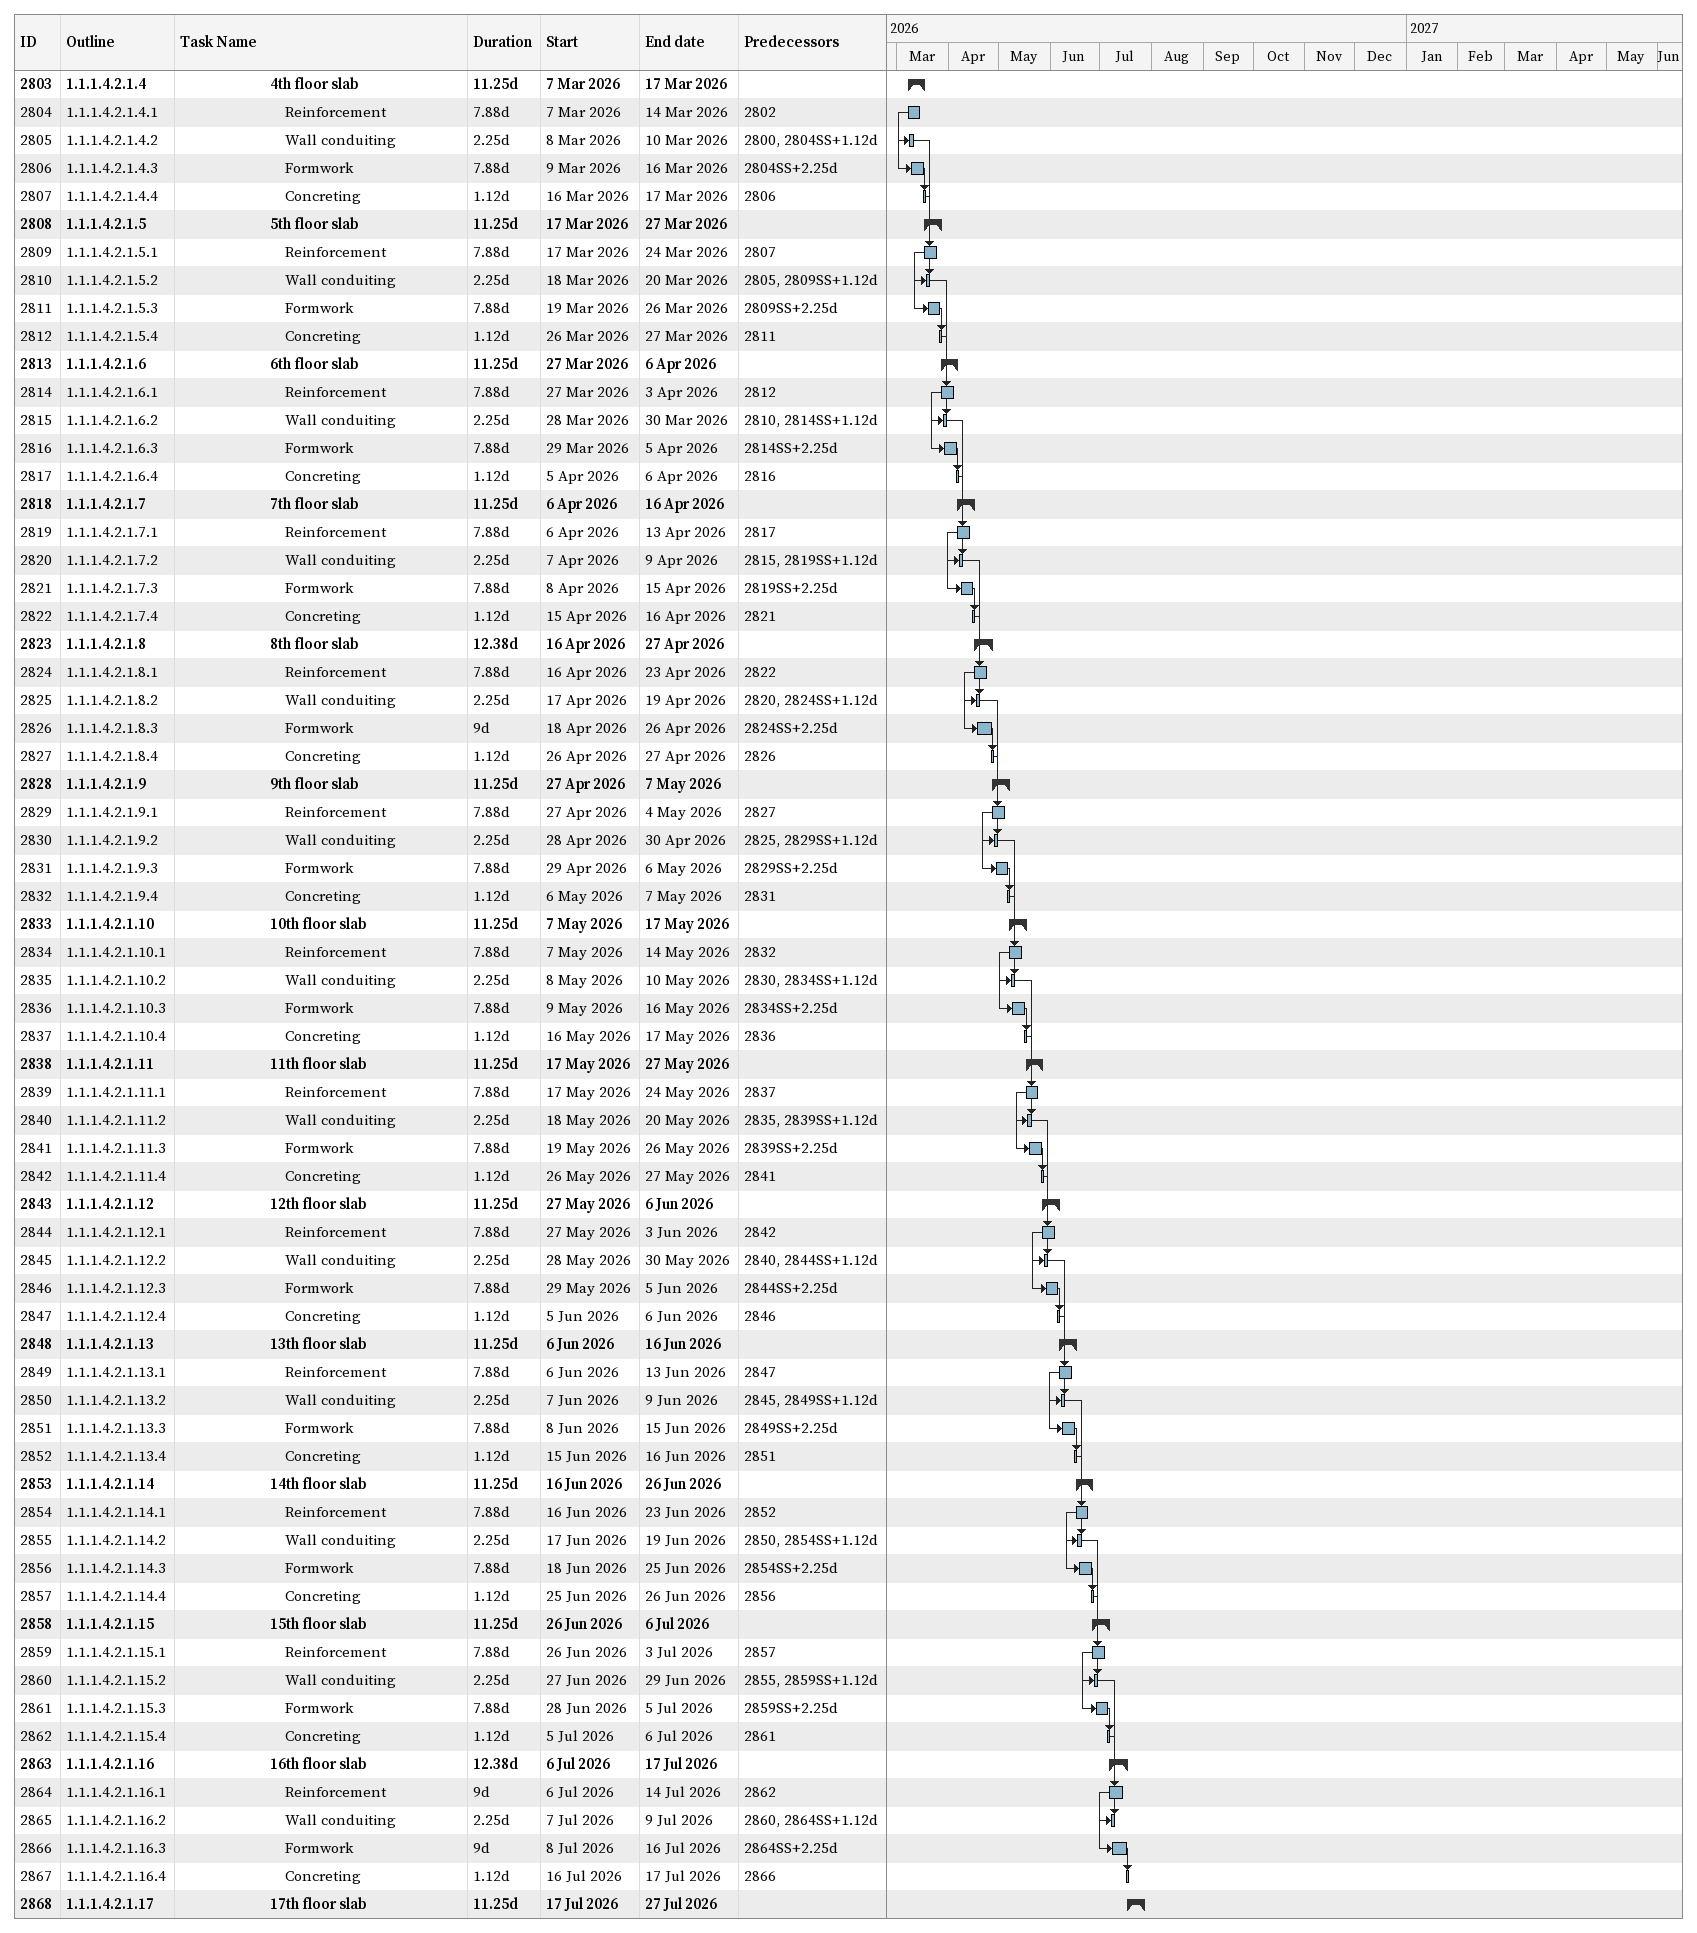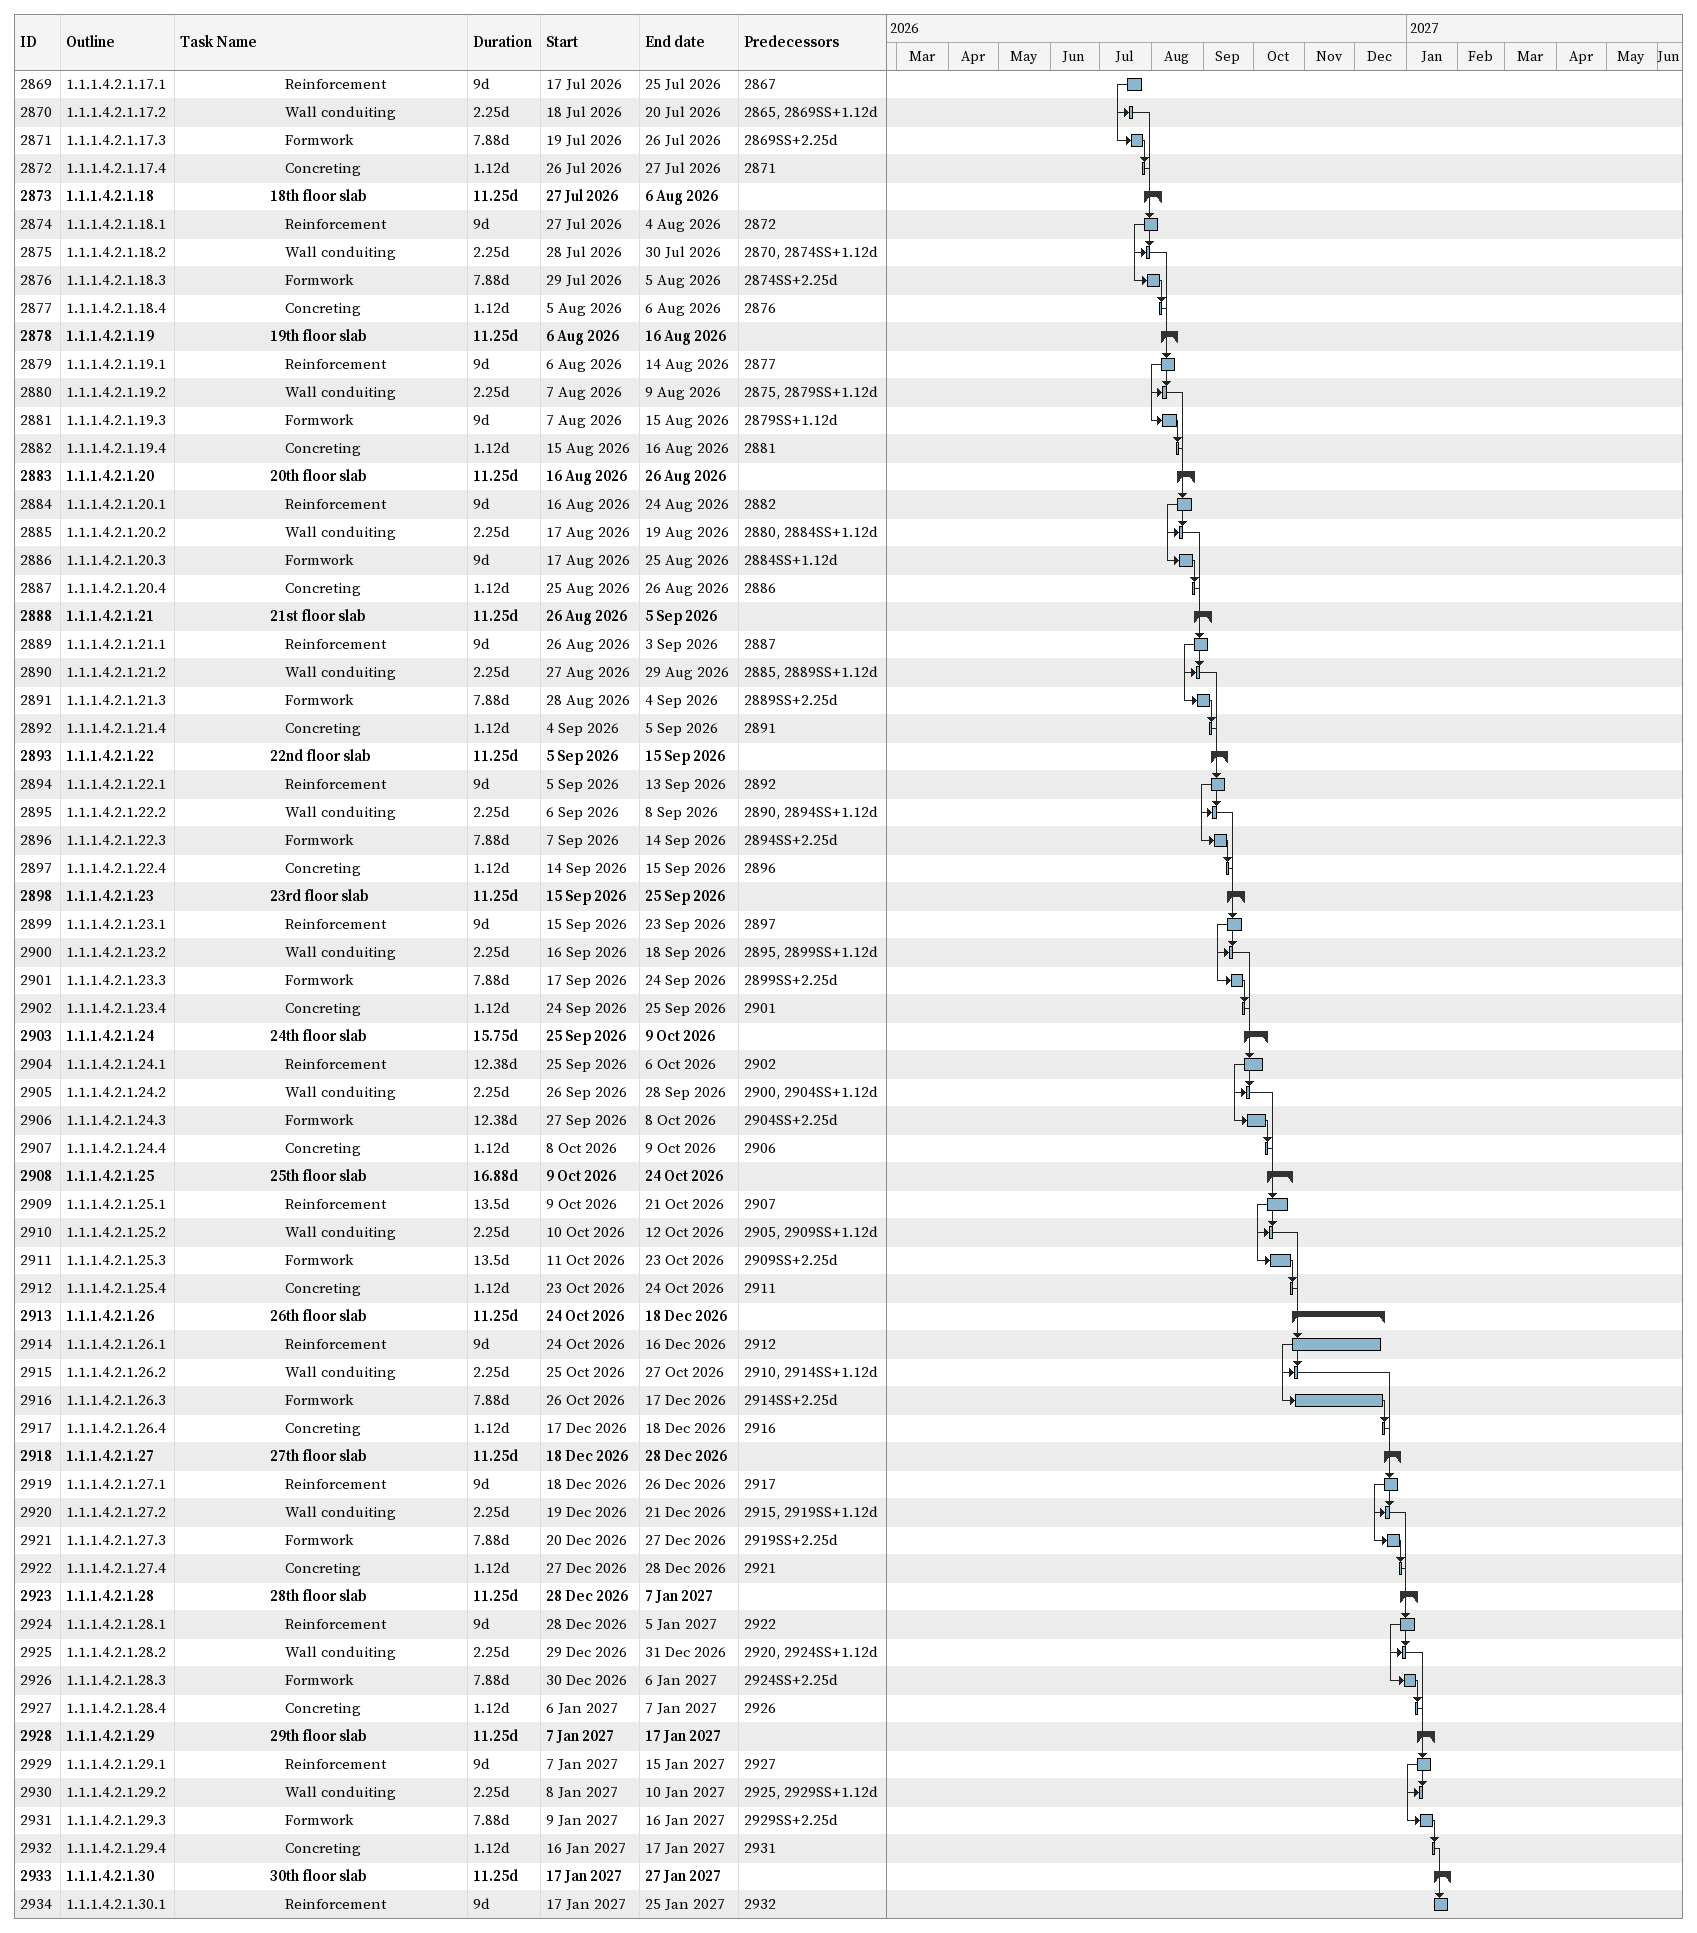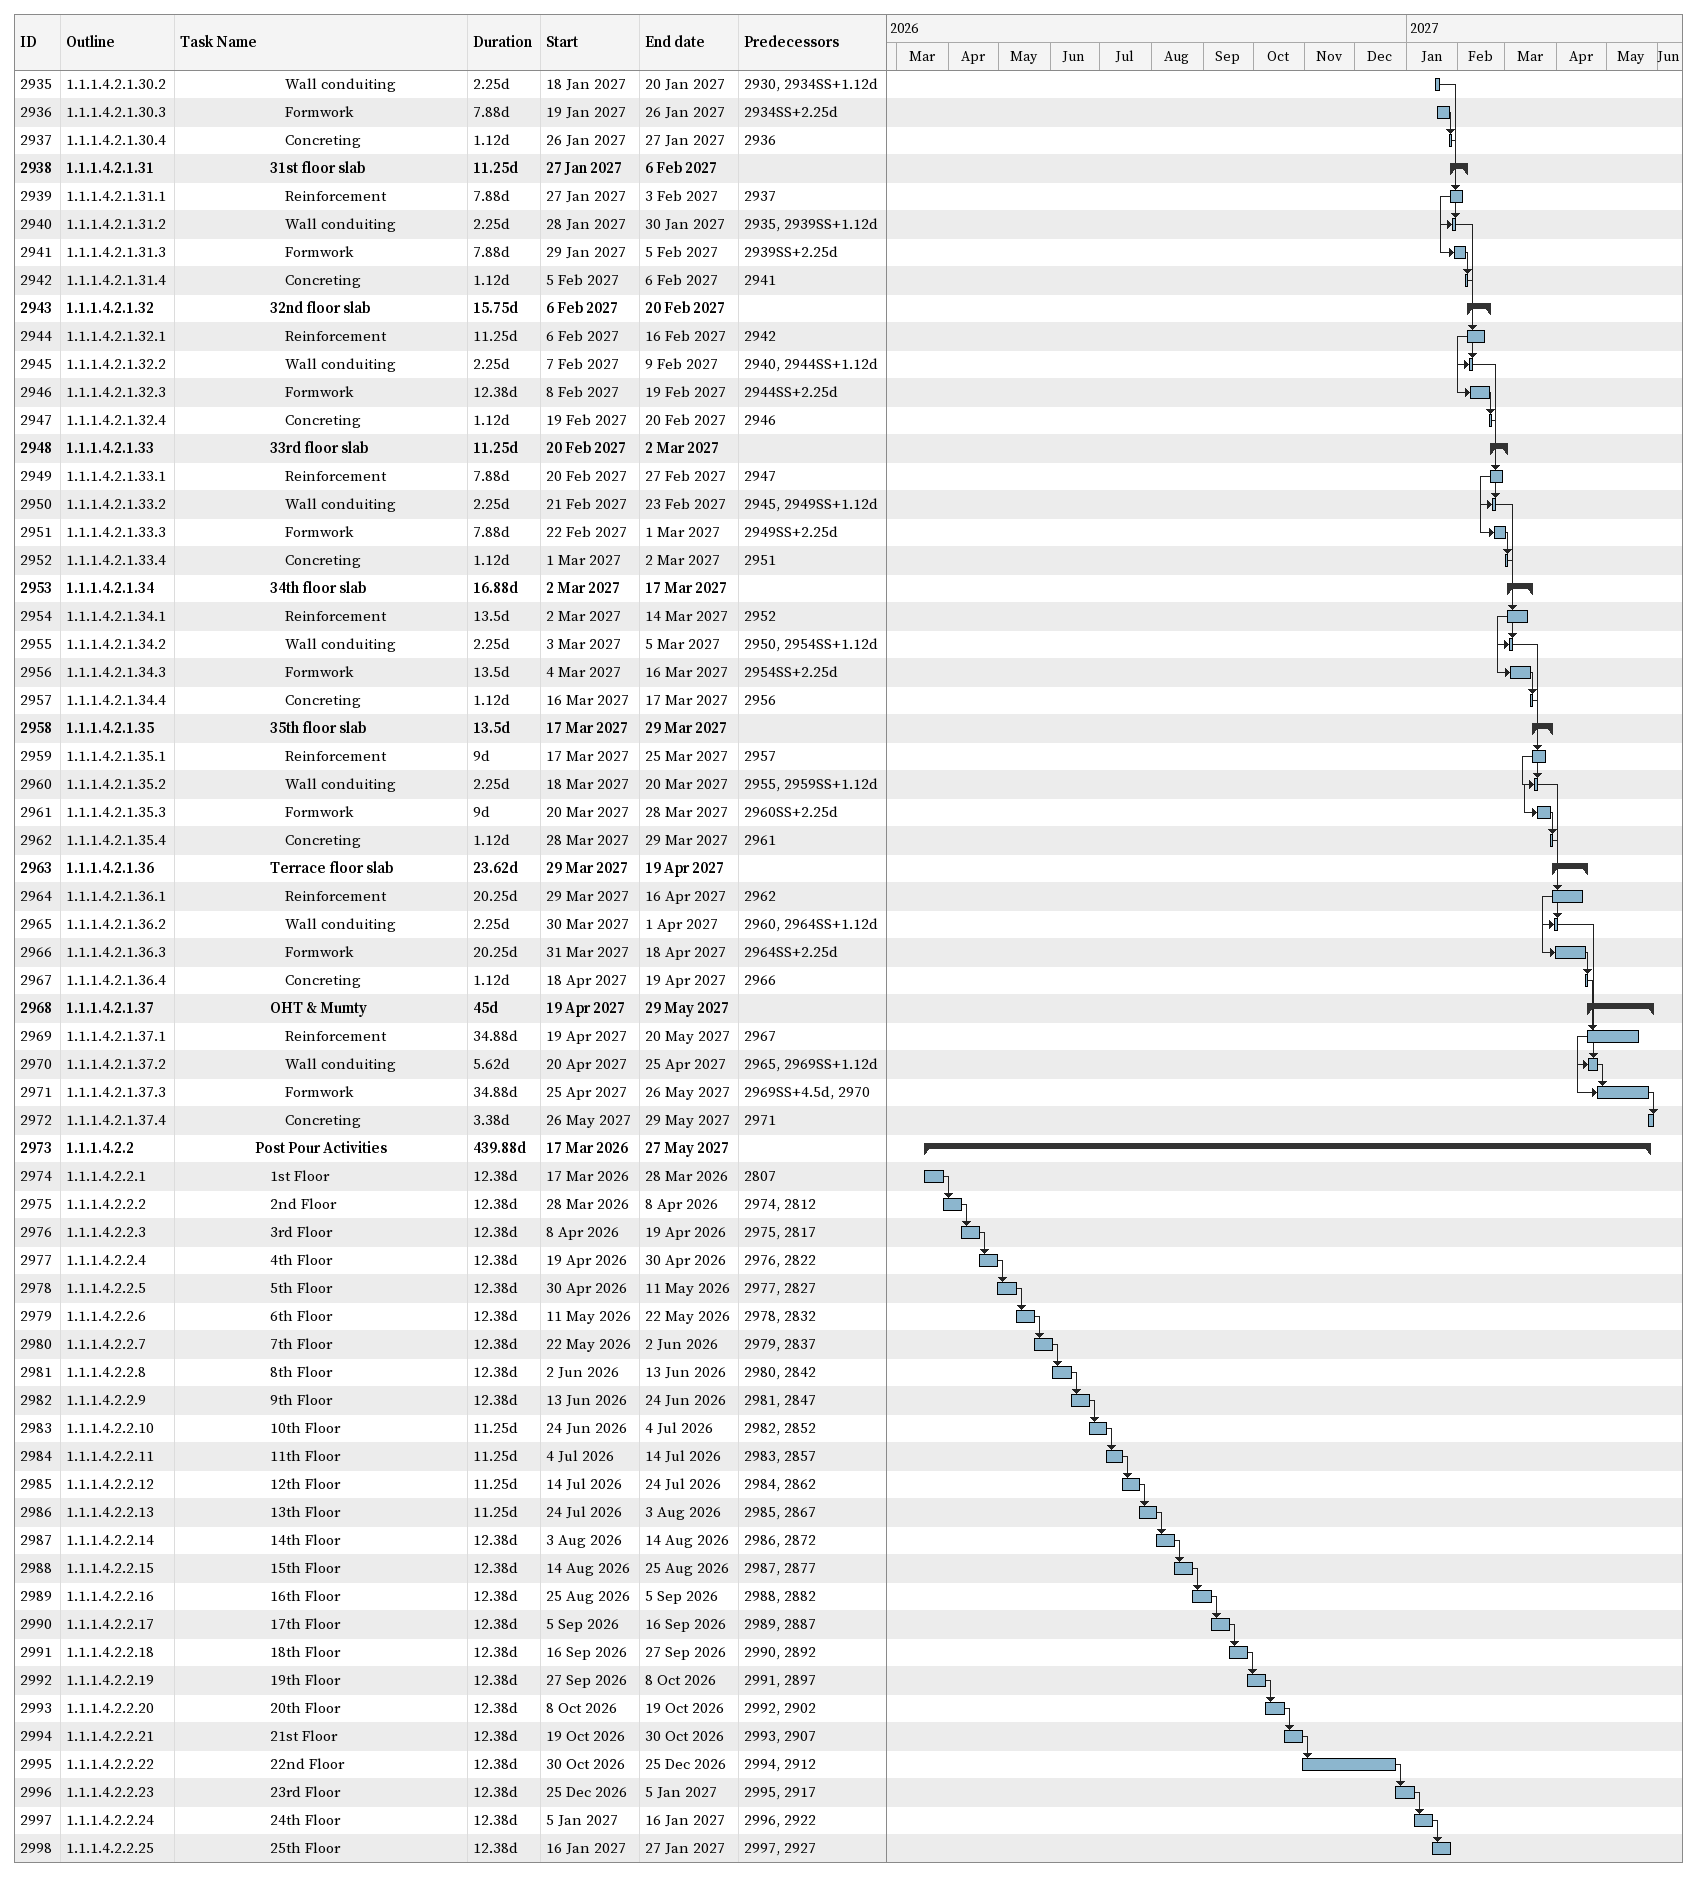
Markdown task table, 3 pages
| ID | WBS | Task | Duration | Start | Finish | Predecessors |
|---|---|---|---|---|---|---|
| 2803 | 1.1.1.4.2.1.4 | **4th floor slab** | 11.25d | 2026-03-07 | 2026-03-17 |  |
| 2804 | 1.1.1.4.2.1.4.1 | Reinforcement | 7.88d | 2026-03-07 | 2026-03-14 | 2802 |
| 2805 | 1.1.1.4.2.1.4.2 | Wall conduiting | 2.25d | 2026-03-08 | 2026-03-10 | 2800, 2804SS+1.12d |
| 2806 | 1.1.1.4.2.1.4.3 | Formwork | 7.88d | 2026-03-09 | 2026-03-16 | 2804SS+2.25d |
| 2807 | 1.1.1.4.2.1.4.4 | Concreting | 1.12d | 2026-03-16 | 2026-03-17 | 2806 |
| 2808 | 1.1.1.4.2.1.5 | **5th floor slab** | 11.25d | 2026-03-17 | 2026-03-27 |  |
| 2809 | 1.1.1.4.2.1.5.1 | Reinforcement | 7.88d | 2026-03-17 | 2026-03-24 | 2807 |
| 2810 | 1.1.1.4.2.1.5.2 | Wall conduiting | 2.25d | 2026-03-18 | 2026-03-20 | 2805, 2809SS+1.12d |
| 2811 | 1.1.1.4.2.1.5.3 | Formwork | 7.88d | 2026-03-19 | 2026-03-26 | 2809SS+2.25d |
| 2812 | 1.1.1.4.2.1.5.4 | Concreting | 1.12d | 2026-03-26 | 2026-03-27 | 2811 |
| 2813 | 1.1.1.4.2.1.6 | **6th floor slab** | 11.25d | 2026-03-27 | 2026-04-06 |  |
| 2814 | 1.1.1.4.2.1.6.1 | Reinforcement | 7.88d | 2026-03-27 | 2026-04-03 | 2812 |
| 2815 | 1.1.1.4.2.1.6.2 | Wall conduiting | 2.25d | 2026-03-28 | 2026-03-30 | 2810, 2814SS+1.12d |
| 2816 | 1.1.1.4.2.1.6.3 | Formwork | 7.88d | 2026-03-29 | 2026-04-05 | 2814SS+2.25d |
| 2817 | 1.1.1.4.2.1.6.4 | Concreting | 1.12d | 2026-04-05 | 2026-04-06 | 2816 |
| 2818 | 1.1.1.4.2.1.7 | **7th floor slab** | 11.25d | 2026-04-06 | 2026-04-16 |  |
| 2819 | 1.1.1.4.2.1.7.1 | Reinforcement | 7.88d | 2026-04-06 | 2026-04-13 | 2817 |
| 2820 | 1.1.1.4.2.1.7.2 | Wall conduiting | 2.25d | 2026-04-07 | 2026-04-09 | 2815, 2819SS+1.12d |
| 2821 | 1.1.1.4.2.1.7.3 | Formwork | 7.88d | 2026-04-08 | 2026-04-15 | 2819SS+2.25d |
| 2822 | 1.1.1.4.2.1.7.4 | Concreting | 1.12d | 2026-04-15 | 2026-04-16 | 2821 |
| 2823 | 1.1.1.4.2.1.8 | **8th floor slab** | 12.38d | 2026-04-16 | 2026-04-27 |  |
| 2824 | 1.1.1.4.2.1.8.1 | Reinforcement | 7.88d | 2026-04-16 | 2026-04-23 | 2822 |
| 2825 | 1.1.1.4.2.1.8.2 | Wall conduiting | 2.25d | 2026-04-17 | 2026-04-19 | 2820, 2824SS+1.12d |
| 2826 | 1.1.1.4.2.1.8.3 | Formwork | 9d | 2026-04-18 | 2026-04-26 | 2824SS+2.25d |
| 2827 | 1.1.1.4.2.1.8.4 | Concreting | 1.12d | 2026-04-26 | 2026-04-27 | 2826 |
| 2828 | 1.1.1.4.2.1.9 | **9th floor slab** | 11.25d | 2026-04-27 | 2026-05-07 |  |
| 2829 | 1.1.1.4.2.1.9.1 | Reinforcement | 7.88d | 2026-04-27 | 2026-05-04 | 2827 |
| 2830 | 1.1.1.4.2.1.9.2 | Wall conduiting | 2.25d | 2026-04-28 | 2026-04-30 | 2825, 2829SS+1.12d |
| 2831 | 1.1.1.4.2.1.9.3 | Formwork | 7.88d | 2026-04-29 | 2026-05-06 | 2829SS+2.25d |
| 2832 | 1.1.1.4.2.1.9.4 | Concreting | 1.12d | 2026-05-06 | 2026-05-07 | 2831 |
| 2833 | 1.1.1.4.2.1.10 | **10th floor slab** | 11.25d | 2026-05-07 | 2026-05-17 |  |
| 2834 | 1.1.1.4.2.1.10.1 | Reinforcement | 7.88d | 2026-05-07 | 2026-05-14 | 2832 |
| 2835 | 1.1.1.4.2.1.10.2 | Wall conduiting | 2.25d | 2026-05-08 | 2026-05-10 | 2830, 2834SS+1.12d |
| 2836 | 1.1.1.4.2.1.10.3 | Formwork | 7.88d | 2026-05-09 | 2026-05-16 | 2834SS+2.25d |
| 2837 | 1.1.1.4.2.1.10.4 | Concreting | 1.12d | 2026-05-16 | 2026-05-17 | 2836 |
| 2838 | 1.1.1.4.2.1.11 | **11th floor slab** | 11.25d | 2026-05-17 | 2026-05-27 |  |
| 2839 | 1.1.1.4.2.1.11.1 | Reinforcement | 7.88d | 2026-05-17 | 2026-05-24 | 2837 |
| 2840 | 1.1.1.4.2.1.11.2 | Wall conduiting | 2.25d | 2026-05-18 | 2026-05-20 | 2835, 2839SS+1.12d |
| 2841 | 1.1.1.4.2.1.11.3 | Formwork | 7.88d | 2026-05-19 | 2026-05-26 | 2839SS+2.25d |
| 2842 | 1.1.1.4.2.1.11.4 | Concreting | 1.12d | 2026-05-26 | 2026-05-27 | 2841 |
| 2843 | 1.1.1.4.2.1.12 | **12th floor slab** | 11.25d | 2026-05-27 | 2026-06-06 |  |
| 2844 | 1.1.1.4.2.1.12.1 | Reinforcement | 7.88d | 2026-05-27 | 2026-06-03 | 2842 |
| 2845 | 1.1.1.4.2.1.12.2 | Wall conduiting | 2.25d | 2026-05-28 | 2026-05-30 | 2840, 2844SS+1.12d |
| 2846 | 1.1.1.4.2.1.12.3 | Formwork | 7.88d | 2026-05-29 | 2026-06-05 | 2844SS+2.25d |
| 2847 | 1.1.1.4.2.1.12.4 | Concreting | 1.12d | 2026-06-05 | 2026-06-06 | 2846 |
| 2848 | 1.1.1.4.2.1.13 | **13th floor slab** | 11.25d | 2026-06-06 | 2026-06-16 |  |
| 2849 | 1.1.1.4.2.1.13.1 | Reinforcement | 7.88d | 2026-06-06 | 2026-06-13 | 2847 |
| 2850 | 1.1.1.4.2.1.13.2 | Wall conduiting | 2.25d | 2026-06-07 | 2026-06-09 | 2845, 2849SS+1.12d |
| 2851 | 1.1.1.4.2.1.13.3 | Formwork | 7.88d | 2026-06-08 | 2026-06-15 | 2849SS+2.25d |
| 2852 | 1.1.1.4.2.1.13.4 | Concreting | 1.12d | 2026-06-15 | 2026-06-16 | 2851 |
| 2853 | 1.1.1.4.2.1.14 | **14th floor slab** | 11.25d | 2026-06-16 | 2026-06-26 |  |
| 2854 | 1.1.1.4.2.1.14.1 | Reinforcement | 7.88d | 2026-06-16 | 2026-06-23 | 2852 |
| 2855 | 1.1.1.4.2.1.14.2 | Wall conduiting | 2.25d | 2026-06-17 | 2026-06-19 | 2850, 2854SS+1.12d |
| 2856 | 1.1.1.4.2.1.14.3 | Formwork | 7.88d | 2026-06-18 | 2026-06-25 | 2854SS+2.25d |
| 2857 | 1.1.1.4.2.1.14.4 | Concreting | 1.12d | 2026-06-25 | 2026-06-26 | 2856 |
| 2858 | 1.1.1.4.2.1.15 | **15th floor slab** | 11.25d | 2026-06-26 | 2026-07-06 |  |
| 2859 | 1.1.1.4.2.1.15.1 | Reinforcement | 7.88d | 2026-06-26 | 2026-07-03 | 2857 |
| 2860 | 1.1.1.4.2.1.15.2 | Wall conduiting | 2.25d | 2026-06-27 | 2026-06-29 | 2855, 2859SS+1.12d |
| 2861 | 1.1.1.4.2.1.15.3 | Formwork | 7.88d | 2026-06-28 | 2026-07-05 | 2859SS+2.25d |
| 2862 | 1.1.1.4.2.1.15.4 | Concreting | 1.12d | 2026-07-05 | 2026-07-06 | 2861 |
| 2863 | 1.1.1.4.2.1.16 | **16th floor slab** | 12.38d | 2026-07-06 | 2026-07-17 |  |
| 2864 | 1.1.1.4.2.1.16.1 | Reinforcement | 9d | 2026-07-06 | 2026-07-14 | 2862 |
| 2865 | 1.1.1.4.2.1.16.2 | Wall conduiting | 2.25d | 2026-07-07 | 2026-07-09 | 2860, 2864SS+1.12d |
| 2866 | 1.1.1.4.2.1.16.3 | Formwork | 9d | 2026-07-08 | 2026-07-16 | 2864SS+2.25d |
| 2867 | 1.1.1.4.2.1.16.4 | Concreting | 1.12d | 2026-07-16 | 2026-07-17 | 2866 |
| 2868 | 1.1.1.4.2.1.17 | **17th floor slab** | 11.25d | 2026-07-17 | 2026-07-27 |  |
| 2869 | 1.1.1.4.2.1.17.1 | Reinforcement | 9d | 2026-07-17 | 2026-07-25 | 2867 |
| 2870 | 1.1.1.4.2.1.17.2 | Wall conduiting | 2.25d | 2026-07-18 | 2026-07-20 | 2865, 2869SS+1.12d |
| 2871 | 1.1.1.4.2.1.17.3 | Formwork | 7.88d | 2026-07-19 | 2026-07-26 | 2869SS+2.25d |
| 2872 | 1.1.1.4.2.1.17.4 | Concreting | 1.12d | 2026-07-26 | 2026-07-27 | 2871 |
| 2873 | 1.1.1.4.2.1.18 | **18th floor slab** | 11.25d | 2026-07-27 | 2026-08-06 |  |
| 2874 | 1.1.1.4.2.1.18.1 | Reinforcement | 9d | 2026-07-27 | 2026-08-04 | 2872 |
| 2875 | 1.1.1.4.2.1.18.2 | Wall conduiting | 2.25d | 2026-07-28 | 2026-07-30 | 2870, 2874SS+1.12d |
| 2876 | 1.1.1.4.2.1.18.3 | Formwork | 7.88d | 2026-07-29 | 2026-08-05 | 2874SS+2.25d |
| 2877 | 1.1.1.4.2.1.18.4 | Concreting | 1.12d | 2026-08-05 | 2026-08-06 | 2876 |
| 2878 | 1.1.1.4.2.1.19 | **19th floor slab** | 11.25d | 2026-08-06 | 2026-08-16 |  |
| 2879 | 1.1.1.4.2.1.19.1 | Reinforcement | 9d | 2026-08-06 | 2026-08-14 | 2877 |
| 2880 | 1.1.1.4.2.1.19.2 | Wall conduiting | 2.25d | 2026-08-07 | 2026-08-09 | 2875, 2879SS+1.12d |
| 2881 | 1.1.1.4.2.1.19.3 | Formwork | 9d | 2026-08-07 | 2026-08-15 | 2879SS+1.12d |
| 2882 | 1.1.1.4.2.1.19.4 | Concreting | 1.12d | 2026-08-15 | 2026-08-16 | 2881 |
| 2883 | 1.1.1.4.2.1.20 | **20th floor slab** | 11.25d | 2026-08-16 | 2026-08-26 |  |
| 2884 | 1.1.1.4.2.1.20.1 | Reinforcement | 9d | 2026-08-16 | 2026-08-24 | 2882 |
| 2885 | 1.1.1.4.2.1.20.2 | Wall conduiting | 2.25d | 2026-08-17 | 2026-08-19 | 2880, 2884SS+1.12d |
| 2886 | 1.1.1.4.2.1.20.3 | Formwork | 9d | 2026-08-17 | 2026-08-25 | 2884SS+1.12d |
| 2887 | 1.1.1.4.2.1.20.4 | Concreting | 1.12d | 2026-08-25 | 2026-08-26 | 2886 |
| 2888 | 1.1.1.4.2.1.21 | **21st floor slab** | 11.25d | 2026-08-26 | 2026-09-05 |  |
| 2889 | 1.1.1.4.2.1.21.1 | Reinforcement | 9d | 2026-08-26 | 2026-09-03 | 2887 |
| 2890 | 1.1.1.4.2.1.21.2 | Wall conduiting | 2.25d | 2026-08-27 | 2026-08-29 | 2885, 2889SS+1.12d |
| 2891 | 1.1.1.4.2.1.21.3 | Formwork | 7.88d | 2026-08-28 | 2026-09-04 | 2889SS+2.25d |
| 2892 | 1.1.1.4.2.1.21.4 | Concreting | 1.12d | 2026-09-04 | 2026-09-05 | 2891 |
| 2893 | 1.1.1.4.2.1.22 | **22nd floor slab** | 11.25d | 2026-09-05 | 2026-09-15 |  |
| 2894 | 1.1.1.4.2.1.22.1 | Reinforcement | 9d | 2026-09-05 | 2026-09-13 | 2892 |
| 2895 | 1.1.1.4.2.1.22.2 | Wall conduiting | 2.25d | 2026-09-06 | 2026-09-08 | 2890, 2894SS+1.12d |
| 2896 | 1.1.1.4.2.1.22.3 | Formwork | 7.88d | 2026-09-07 | 2026-09-14 | 2894SS+2.25d |
| 2897 | 1.1.1.4.2.1.22.4 | Concreting | 1.12d | 2026-09-14 | 2026-09-15 | 2896 |
| 2898 | 1.1.1.4.2.1.23 | **23rd floor slab** | 11.25d | 2026-09-15 | 2026-09-25 |  |
| 2899 | 1.1.1.4.2.1.23.1 | Reinforcement | 9d | 2026-09-15 | 2026-09-23 | 2897 |
| 2900 | 1.1.1.4.2.1.23.2 | Wall conduiting | 2.25d | 2026-09-16 | 2026-09-18 | 2895, 2899SS+1.12d |
| 2901 | 1.1.1.4.2.1.23.3 | Formwork | 7.88d | 2026-09-17 | 2026-09-24 | 2899SS+2.25d |
| 2902 | 1.1.1.4.2.1.23.4 | Concreting | 1.12d | 2026-09-24 | 2026-09-25 | 2901 |
| 2903 | 1.1.1.4.2.1.24 | **24th floor slab** | 15.75d | 2026-09-25 | 2026-10-09 |  |
| 2904 | 1.1.1.4.2.1.24.1 | Reinforcement | 12.38d | 2026-09-25 | 2026-10-06 | 2902 |
| 2905 | 1.1.1.4.2.1.24.2 | Wall conduiting | 2.25d | 2026-09-26 | 2026-09-28 | 2900, 2904SS+1.12d |
| 2906 | 1.1.1.4.2.1.24.3 | Formwork | 12.38d | 2026-09-27 | 2026-10-08 | 2904SS+2.25d |
| 2907 | 1.1.1.4.2.1.24.4 | Concreting | 1.12d | 2026-10-08 | 2026-10-09 | 2906 |
| 2908 | 1.1.1.4.2.1.25 | **25th floor slab** | 16.88d | 2026-10-09 | 2026-10-24 |  |
| 2909 | 1.1.1.4.2.1.25.1 | Reinforcement | 13.5d | 2026-10-09 | 2026-10-21 | 2907 |
| 2910 | 1.1.1.4.2.1.25.2 | Wall conduiting | 2.25d | 2026-10-10 | 2026-10-12 | 2905, 2909SS+1.12d |
| 2911 | 1.1.1.4.2.1.25.3 | Formwork | 13.5d | 2026-10-11 | 2026-10-23 | 2909SS+2.25d |
| 2912 | 1.1.1.4.2.1.25.4 | Concreting | 1.12d | 2026-10-23 | 2026-10-24 | 2911 |
| 2913 | 1.1.1.4.2.1.26 | **26th floor slab** | 11.25d | 2026-10-24 | 2026-12-18 |  |
| 2914 | 1.1.1.4.2.1.26.1 | Reinforcement | 9d | 2026-10-24 | 2026-12-16 | 2912 |
| 2915 | 1.1.1.4.2.1.26.2 | Wall conduiting | 2.25d | 2026-10-25 | 2026-10-27 | 2910, 2914SS+1.12d |
| 2916 | 1.1.1.4.2.1.26.3 | Formwork | 7.88d | 2026-10-26 | 2026-12-17 | 2914SS+2.25d |
| 2917 | 1.1.1.4.2.1.26.4 | Concreting | 1.12d | 2026-12-17 | 2026-12-18 | 2916 |
| 2918 | 1.1.1.4.2.1.27 | **27th floor slab** | 11.25d | 2026-12-18 | 2026-12-28 |  |
| 2919 | 1.1.1.4.2.1.27.1 | Reinforcement | 9d | 2026-12-18 | 2026-12-26 | 2917 |
| 2920 | 1.1.1.4.2.1.27.2 | Wall conduiting | 2.25d | 2026-12-19 | 2026-12-21 | 2915, 2919SS+1.12d |
| 2921 | 1.1.1.4.2.1.27.3 | Formwork | 7.88d | 2026-12-20 | 2026-12-27 | 2919SS+2.25d |
| 2922 | 1.1.1.4.2.1.27.4 | Concreting | 1.12d | 2026-12-27 | 2026-12-28 | 2921 |
| 2923 | 1.1.1.4.2.1.28 | **28th floor slab** | 11.25d | 2026-12-28 | 2027-01-07 |  |
| 2924 | 1.1.1.4.2.1.28.1 | Reinforcement | 9d | 2026-12-28 | 2027-01-05 | 2922 |
| 2925 | 1.1.1.4.2.1.28.2 | Wall conduiting | 2.25d | 2026-12-29 | 2026-12-31 | 2920, 2924SS+1.12d |
| 2926 | 1.1.1.4.2.1.28.3 | Formwork | 7.88d | 2026-12-30 | 2027-01-06 | 2924SS+2.25d |
| 2927 | 1.1.1.4.2.1.28.4 | Concreting | 1.12d | 2027-01-06 | 2027-01-07 | 2926 |
| 2928 | 1.1.1.4.2.1.29 | **29th floor slab** | 11.25d | 2027-01-07 | 2027-01-17 |  |
| 2929 | 1.1.1.4.2.1.29.1 | Reinforcement | 9d | 2027-01-07 | 2027-01-15 | 2927 |
| 2930 | 1.1.1.4.2.1.29.2 | Wall conduiting | 2.25d | 2027-01-08 | 2027-01-10 | 2925, 2929SS+1.12d |
| 2931 | 1.1.1.4.2.1.29.3 | Formwork | 7.88d | 2027-01-09 | 2027-01-16 | 2929SS+2.25d |
| 2932 | 1.1.1.4.2.1.29.4 | Concreting | 1.12d | 2027-01-16 | 2027-01-17 | 2931 |
| 2933 | 1.1.1.4.2.1.30 | **30th floor slab** | 11.25d | 2027-01-17 | 2027-01-27 |  |
| 2934 | 1.1.1.4.2.1.30.1 | Reinforcement | 9d | 2027-01-17 | 2027-01-25 | 2932 |
| 2935 | 1.1.1.4.2.1.30.2 | Wall conduiting | 2.25d | 2027-01-18 | 2027-01-20 | 2930, 2934SS+1.12d |
| 2936 | 1.1.1.4.2.1.30.3 | Formwork | 7.88d | 2027-01-19 | 2027-01-26 | 2934SS+2.25d |
| 2937 | 1.1.1.4.2.1.30.4 | Concreting | 1.12d | 2027-01-26 | 2027-01-27 | 2936 |
| 2938 | 1.1.1.4.2.1.31 | **31st floor slab** | 11.25d | 2027-01-27 | 2027-02-06 |  |
| 2939 | 1.1.1.4.2.1.31.1 | Reinforcement | 7.88d | 2027-01-27 | 2027-02-03 | 2937 |
| 2940 | 1.1.1.4.2.1.31.2 | Wall conduiting | 2.25d | 2027-01-28 | 2027-01-30 | 2935, 2939SS+1.12d |
| 2941 | 1.1.1.4.2.1.31.3 | Formwork | 7.88d | 2027-01-29 | 2027-02-05 | 2939SS+2.25d |
| 2942 | 1.1.1.4.2.1.31.4 | Concreting | 1.12d | 2027-02-05 | 2027-02-06 | 2941 |
| 2943 | 1.1.1.4.2.1.32 | **32nd floor slab** | 15.75d | 2027-02-06 | 2027-02-20 |  |
| 2944 | 1.1.1.4.2.1.32.1 | Reinforcement | 11.25d | 2027-02-06 | 2027-02-16 | 2942 |
| 2945 | 1.1.1.4.2.1.32.2 | Wall conduiting | 2.25d | 2027-02-07 | 2027-02-09 | 2940, 2944SS+1.12d |
| 2946 | 1.1.1.4.2.1.32.3 | Formwork | 12.38d | 2027-02-08 | 2027-02-19 | 2944SS+2.25d |
| 2947 | 1.1.1.4.2.1.32.4 | Concreting | 1.12d | 2027-02-19 | 2027-02-20 | 2946 |
| 2948 | 1.1.1.4.2.1.33 | **33rd floor slab** | 11.25d | 2027-02-20 | 2027-03-02 |  |
| 2949 | 1.1.1.4.2.1.33.1 | Reinforcement | 7.88d | 2027-02-20 | 2027-02-27 | 2947 |
| 2950 | 1.1.1.4.2.1.33.2 | Wall conduiting | 2.25d | 2027-02-21 | 2027-02-23 | 2945, 2949SS+1.12d |
| 2951 | 1.1.1.4.2.1.33.3 | Formwork | 7.88d | 2027-02-22 | 2027-03-01 | 2949SS+2.25d |
| 2952 | 1.1.1.4.2.1.33.4 | Concreting | 1.12d | 2027-03-01 | 2027-03-02 | 2951 |
| 2953 | 1.1.1.4.2.1.34 | **34th floor slab** | 16.88d | 2027-03-02 | 2027-03-17 |  |
| 2954 | 1.1.1.4.2.1.34.1 | Reinforcement | 13.5d | 2027-03-02 | 2027-03-14 | 2952 |
| 2955 | 1.1.1.4.2.1.34.2 | Wall conduiting | 2.25d | 2027-03-03 | 2027-03-05 | 2950, 2954SS+1.12d |
| 2956 | 1.1.1.4.2.1.34.3 | Formwork | 13.5d | 2027-03-04 | 2027-03-16 | 2954SS+2.25d |
| 2957 | 1.1.1.4.2.1.34.4 | Concreting | 1.12d | 2027-03-16 | 2027-03-17 | 2956 |
| 2958 | 1.1.1.4.2.1.35 | **35th floor slab** | 13.5d | 2027-03-17 | 2027-03-29 |  |
| 2959 | 1.1.1.4.2.1.35.1 | Reinforcement | 9d | 2027-03-17 | 2027-03-25 | 2957 |
| 2960 | 1.1.1.4.2.1.35.2 | Wall conduiting | 2.25d | 2027-03-18 | 2027-03-20 | 2955, 2959SS+1.12d |
| 2961 | 1.1.1.4.2.1.35.3 | Formwork | 9d | 2027-03-20 | 2027-03-28 | 2960SS+2.25d |
| 2962 | 1.1.1.4.2.1.35.4 | Concreting | 1.12d | 2027-03-28 | 2027-03-29 | 2961 |
| 2963 | 1.1.1.4.2.1.36 | **Terrace floor slab** | 23.62d | 2027-03-29 | 2027-04-19 |  |
| 2964 | 1.1.1.4.2.1.36.1 | Reinforcement | 20.25d | 2027-03-29 | 2027-04-16 | 2962 |
| 2965 | 1.1.1.4.2.1.36.2 | Wall conduiting | 2.25d | 2027-03-30 | 2027-04-01 | 2960, 2964SS+1.12d |
| 2966 | 1.1.1.4.2.1.36.3 | Formwork | 20.25d | 2027-03-31 | 2027-04-18 | 2964SS+2.25d |
| 2967 | 1.1.1.4.2.1.36.4 | Concreting | 1.12d | 2027-04-18 | 2027-04-19 | 2966 |
| 2968 | 1.1.1.4.2.1.37 | **OHT & Mumty** | 45d | 2027-04-19 | 2027-05-29 |  |
| 2969 | 1.1.1.4.2.1.37.1 | Reinforcement | 34.88d | 2027-04-19 | 2027-05-20 | 2967 |
| 2970 | 1.1.1.4.2.1.37.2 | Wall conduiting | 5.62d | 2027-04-20 | 2027-04-25 | 2965, 2969SS+1.12d |
| 2971 | 1.1.1.4.2.1.37.3 | Formwork | 34.88d | 2027-04-25 | 2027-05-26 | 2969SS+4.5d, 2970 |
| 2972 | 1.1.1.4.2.1.37.4 | Concreting | 3.38d | 2027-05-26 | 2027-05-29 | 2971 |
| 2973 | 1.1.1.4.2.2 | **Post Pour Activities** | 439.88d | 2026-03-17 | 2027-05-27 |  |
| 2974 | 1.1.1.4.2.2.1 | 1st Floor | 12.38d | 2026-03-17 | 2026-03-28 | 2807 |
| 2975 | 1.1.1.4.2.2.2 | 2nd Floor | 12.38d | 2026-03-28 | 2026-04-08 | 2974, 2812 |
| 2976 | 1.1.1.4.2.2.3 | 3rd Floor | 12.38d | 2026-04-08 | 2026-04-19 | 2975, 2817 |
| 2977 | 1.1.1.4.2.2.4 | 4th Floor | 12.38d | 2026-04-19 | 2026-04-30 | 2976, 2822 |
| 2978 | 1.1.1.4.2.2.5 | 5th Floor | 12.38d | 2026-04-30 | 2026-05-11 | 2977, 2827 |
| 2979 | 1.1.1.4.2.2.6 | 6th Floor | 12.38d | 2026-05-11 | 2026-05-22 | 2978, 2832 |
| 2980 | 1.1.1.4.2.2.7 | 7th Floor | 12.38d | 2026-05-22 | 2026-06-02 | 2979, 2837 |
| 2981 | 1.1.1.4.2.2.8 | 8th Floor | 12.38d | 2026-06-02 | 2026-06-13 | 2980, 2842 |
| 2982 | 1.1.1.4.2.2.9 | 9th Floor | 12.38d | 2026-06-13 | 2026-06-24 | 2981, 2847 |
| 2983 | 1.1.1.4.2.2.10 | 10th Floor | 11.25d | 2026-06-24 | 2026-07-04 | 2982, 2852 |
| 2984 | 1.1.1.4.2.2.11 | 11th Floor | 11.25d | 2026-07-04 | 2026-07-14 | 2983, 2857 |
| 2985 | 1.1.1.4.2.2.12 | 12th Floor | 11.25d | 2026-07-14 | 2026-07-24 | 2984, 2862 |
| 2986 | 1.1.1.4.2.2.13 | 13th Floor | 11.25d | 2026-07-24 | 2026-08-03 | 2985, 2867 |
| 2987 | 1.1.1.4.2.2.14 | 14th Floor | 12.38d | 2026-08-03 | 2026-08-14 | 2986, 2872 |
| 2988 | 1.1.1.4.2.2.15 | 15th Floor | 12.38d | 2026-08-14 | 2026-08-25 | 2987, 2877 |
| 2989 | 1.1.1.4.2.2.16 | 16th Floor | 12.38d | 2026-08-25 | 2026-09-05 | 2988, 2882 |
| 2990 | 1.1.1.4.2.2.17 | 17th Floor | 12.38d | 2026-09-05 | 2026-09-16 | 2989, 2887 |
| 2991 | 1.1.1.4.2.2.18 | 18th Floor | 12.38d | 2026-09-16 | 2026-09-27 | 2990, 2892 |
| 2992 | 1.1.1.4.2.2.19 | 19th Floor | 12.38d | 2026-09-27 | 2026-10-08 | 2991, 2897 |
| 2993 | 1.1.1.4.2.2.20 | 20th Floor | 12.38d | 2026-10-08 | 2026-10-19 | 2992, 2902 |
| 2994 | 1.1.1.4.2.2.21 | 21st Floor | 12.38d | 2026-10-19 | 2026-10-30 | 2993, 2907 |
| 2995 | 1.1.1.4.2.2.22 | 22nd Floor | 12.38d | 2026-10-30 | 2026-12-25 | 2994, 2912 |
| 2996 | 1.1.1.4.2.2.23 | 23rd Floor | 12.38d | 2026-12-25 | 2027-01-05 | 2995, 2917 |
| 2997 | 1.1.1.4.2.2.24 | 24th Floor | 12.38d | 2027-01-05 | 2027-01-16 | 2996, 2922 |
| 2998 | 1.1.1.4.2.2.25 | 25th Floor | 12.38d | 2027-01-16 | 2027-01-27 | 2997, 2927 |
